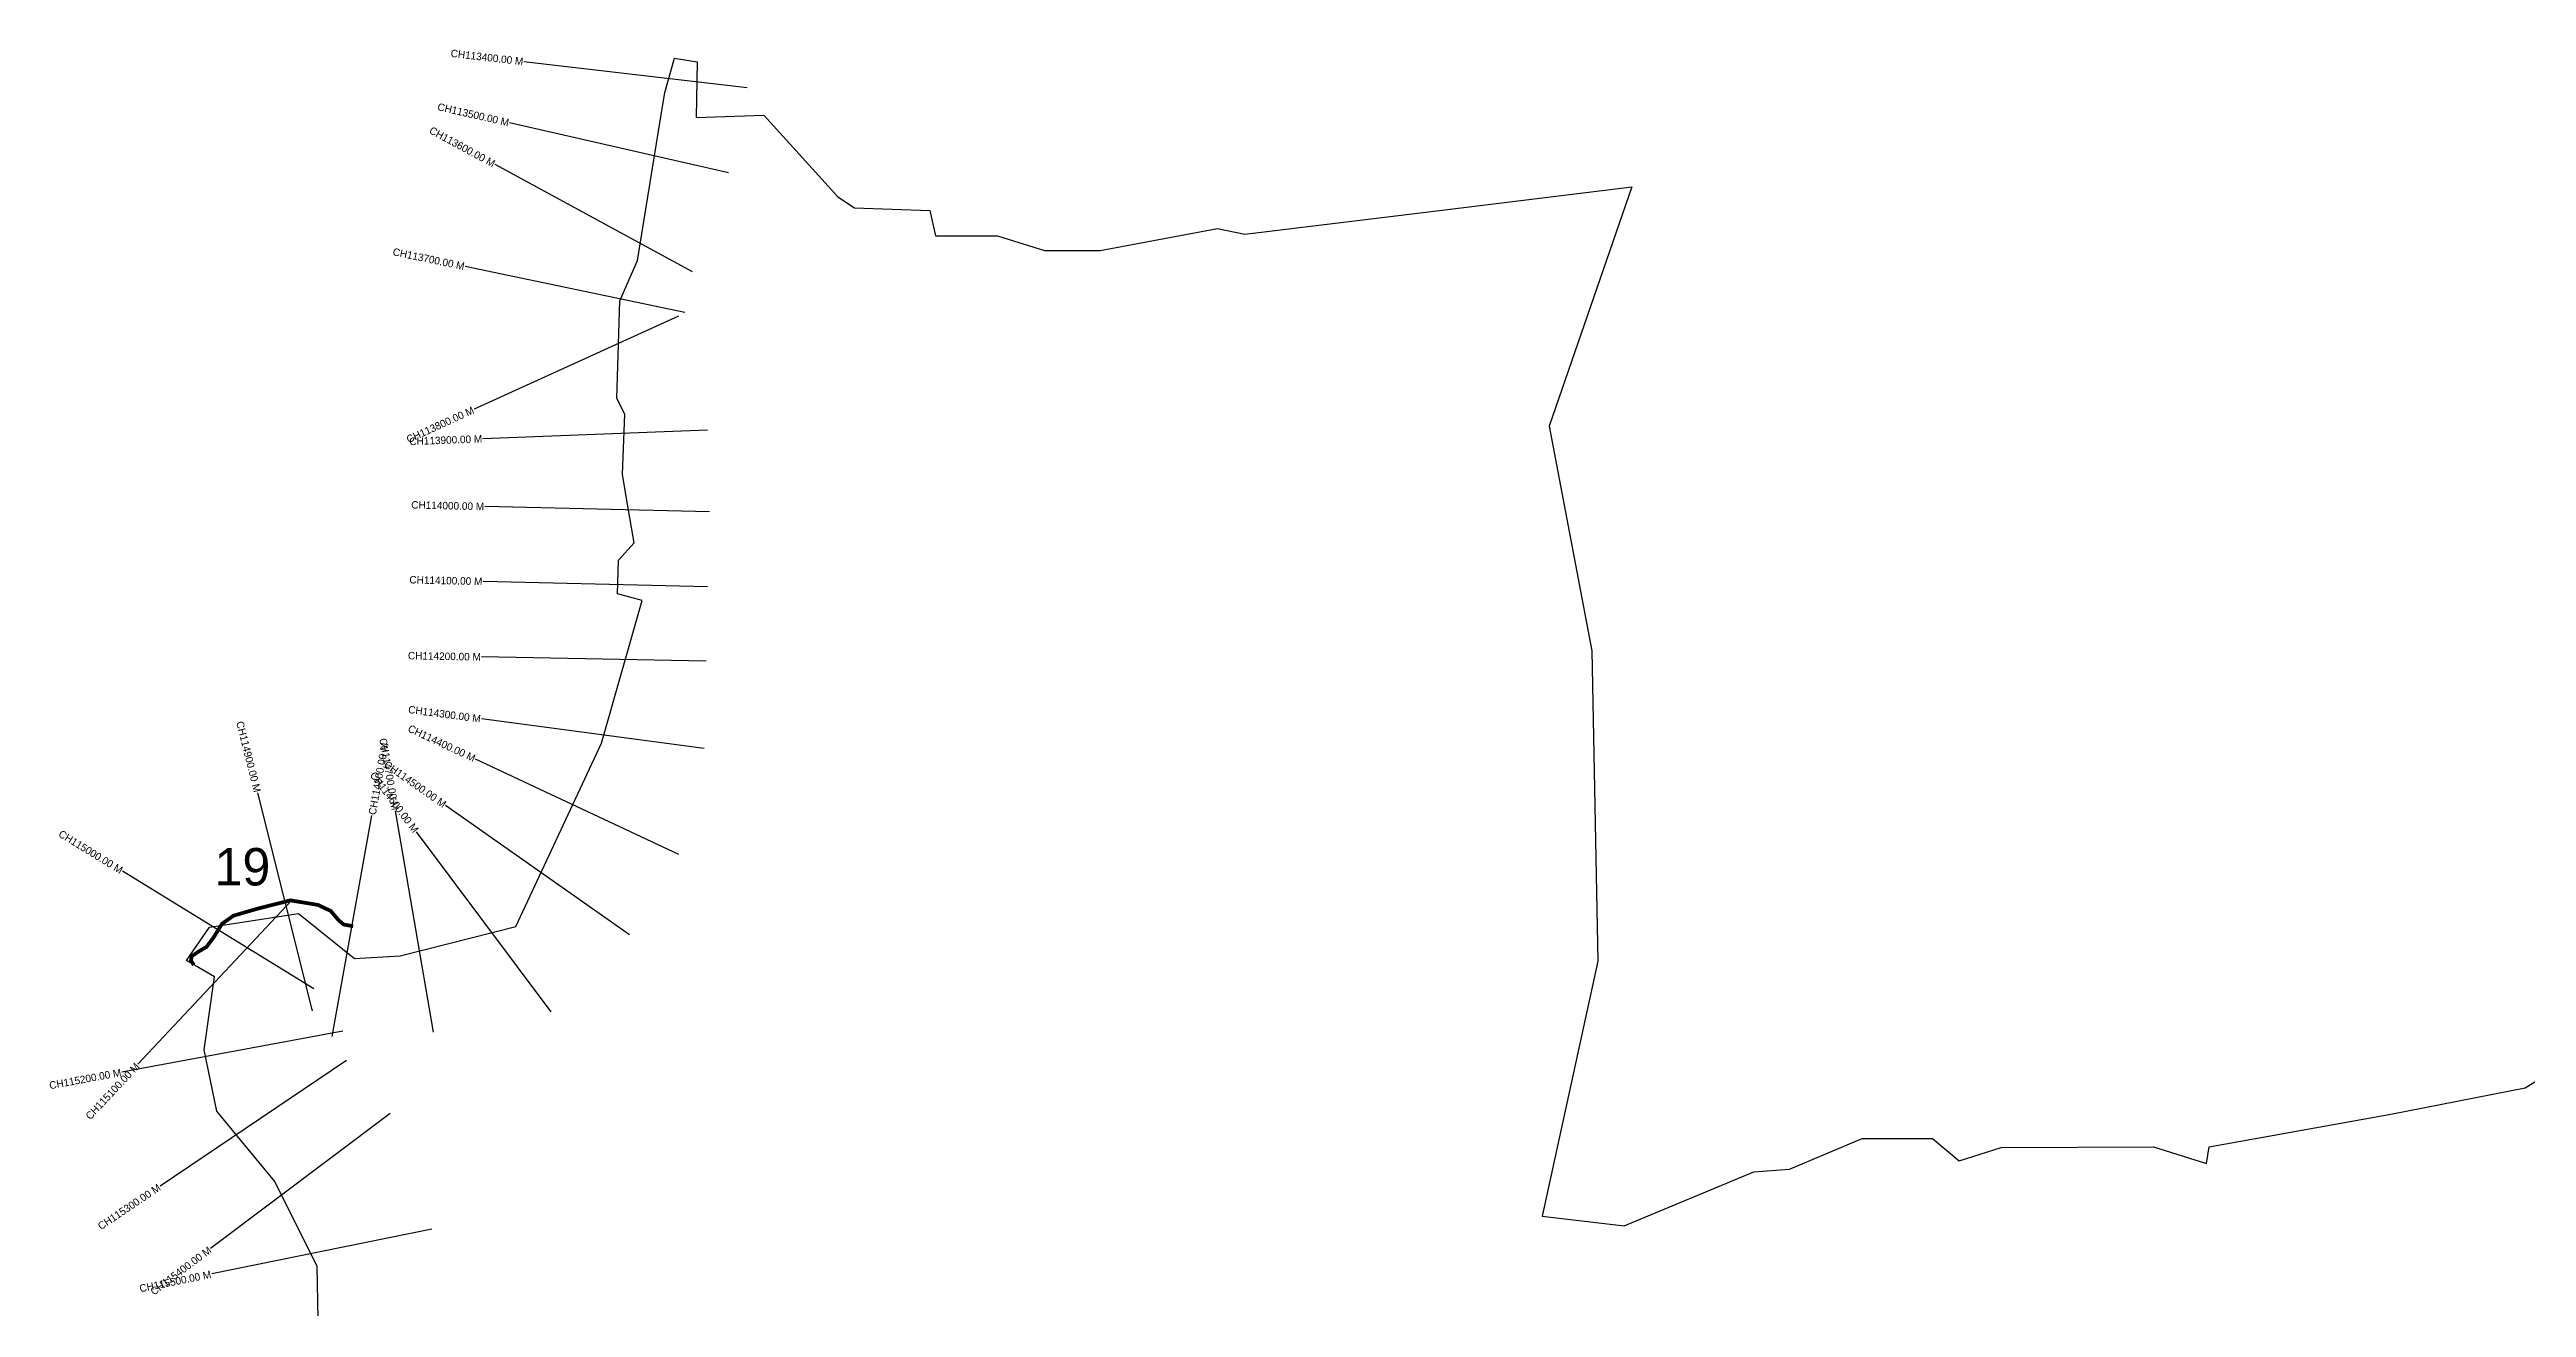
# Model space of a CAD drawing. Header units: metres. Extents: x 266375 to 272991, y 2129469 to 2134399.
# Drawn here: x 266375 to 269683, y 2132720 to 2134399 of the extents above; entities that cross this region are included whole.
import ezdxf
from ezdxf.enums import TextEntityAlignment as Align

# ---------------------------------------------------------------- set-up
doc = ezdxf.new("R2010")
doc.units = ezdxf.units.M
for name, color, linetype in [('CS', 134, 'Continuous'), ('CSMark', 6, 'Continuous'), ('UNPROTECTED', 10, 'Continuous')]:
    doc.layers.add(name, color=color, linetype=linetype)

msp = doc.modelspace()

# ---------------------------------------------------------------- linework, layer by layer
at = {"color": 6}
for points in [[(266736, 2132588.6), (266732.6, 2132774.1), (266676.1, 2132887.6), (266598.5, 2132981.6), (266581.4, 2133063.5), (266595.6, 2133161), (266558.2, 2133182.8), (266588.5, 2133227.4), (266707.5, 2133245.4), (266782.3, 2133185.3), (266843.5, 2133189.1), (266998, 2133228.3), (267112.2, 2133473), (267166.4, 2133663.3), (267133.6, 2133672.2), (267135, 2133717.5), (267156, 2133740.4), (267146.7, 2133794.2), (267140.1, 2133832.4), (267143.5, 2133912.5), (267132.5, 2133933.4), (267136.5, 2134063.8), (267160.5, 2134117.3), (267188.5, 2134290.2), (267196.9, 2134341.8), (267209.5, 2134387.6)], [(267209.5, 2134387.6), (267240.2, 2134382.8), (267238.7, 2134308.6), (267329.1, 2134311.4), (267427.9, 2134202.5), (267450.3, 2134187.9), (267550.9, 2134184.2), (267558.5, 2134150.4), (267641.3, 2134150.3), (267703.7, 2134131), (267778, 2134130.9), (267935, 2134160.3), (267971.3, 2134152.7), (268216.9, 2134182.7), (268488.3, 2134215.9), (268377.8, 2133896.4), (268434.8, 2133596.2), (268442.7, 2133181.8), (268368.6, 2132841.4), (268477.8, 2132828.6), (268651.2, 2132900.5), (268698.6, 2132904.1), (268795.8, 2132945.1), (268889.8, 2132945.2), (268925.6, 2132915.4), (268981.7, 2132932.9), (269184.8, 2132934.2), (269255.6, 2132911.6), (269259.3, 2132933.8), (269501.7, 2132977.5), (269681.3, 2133012.7), (269778, 2133073)]]:
    msp.add_lwpolyline(points, dxfattribs=at)
at = {"layer": 'CS'}
for p, q in [((267306.6, 2134348), (267008.7, 2134383)), ((267281.9, 2134234.6), (266989.4, 2134301.3)), ((267233.6, 2134102.4), (266970, 2134245.5)), ((267223.7, 2134048.1), (266930.1, 2134109.4)), ((267215, 2134043.3), (266942, 2133918.8)), ((267253.6, 2133891), (266953.9, 2133879.6)), ((267256.4, 2133781.7), (266956.5, 2133789)), ((267254, 2133681.8), (266954.1, 2133689)), ((267252.1, 2133582.7), (266952.1, 2133588.1)), ((267249.2, 2133465.7), (266951.8, 2133505.3)), ((267215.3, 2133324.3), (266943.8, 2133451.8)), ((266726.2, 2133115.8), (266653.1, 2133406.7)), ((266752.6, 2133081.2), (266805.6, 2133376.5)), ((266888, 2133087.1), (266837.1, 2133382.7)), ((267149.6, 2133217.3), (266904, 2133389.6)), ((267045.2, 2133114.3), (266865.3, 2133354.4)), ((266728.1, 2133144.9), (266472.4, 2133301.9)), ((266698.6, 2133263.2), (266493.2, 2133044.6)), ((266766.6, 2133088.3), (266471.6, 2133033.7)), ((266771.5, 2133049.2), (266522.6, 2132881.7)), ((266830.1, 2132978.3), (266590.2, 2132798.3)), ((266885.7, 2132823.9), (266591.7, 2132764.2))]:
    msp.add_line(p, q, dxfattribs=at)
at = {"layer": 'UNPROTECTED', "const_width": 5, "flags": 128}
msp.add_lwpolyline([(266780.6, 2133228.6), (266768.1, 2133230.8), (266761.1, 2133236.6), (266750.6, 2133249), (266733.6, 2133257), (266696.7, 2133263.1), (266652.4, 2133251.9), (266620.7, 2133242.6), (266605.4, 2133231.8), (266594.2, 2133213.6), (266584.6, 2133200.8), (266575.7, 2133195.7), (266565.1, 2133188.7), (266563.9, 2133182.9), (266567.7, 2133176.9)], dxfattribs=at)

# ---------------------------------------------------------------- texts
at = {"insert": (266595.5, 2133333), "char_height": 50, "attachment_point": 1}
msp.add_mtext_dynamic_manual_height_columns('19', width=70.183, gutter_width=1, heights=[0], dxfattribs=at)
at = {"layer": 'CSMark'}
for s, rotation, p in [('CH113400.00 M', 353.3047, (267007.7, 2134383.1)), ('CH113500.00 M', 347.1529, (266988.5, 2134301.5)), ('CH113600.00 M', 331.4929, (266969.1, 2134246)), ('CH113700.00 M', 348.1959, (266929.1, 2134109.6)), ('CH113800.00 M', 24.5199, (266941.1, 2133918.4)), ('CH113900.00 M', 2.179, (266952.9, 2133879.6)), ('CH114000.00 M', 358.6162, (266955.5, 2133789)), ('CH114100.00 M', 358.6162, (266953.1, 2133689)), ('CH114200.00 M', 358.9591, (266951.1, 2133588.2)), ('CH114300.00 M', 352.4186, (266950.8, 2133505.4)), ('CH114900.00 M', 284.1052, (266652.8, 2133407.7)), ('CH114400.00 M', 334.8493, (266942.9, 2133452.2)), ('CH114700.00 M', 279.7686, (266836.9, 2133383.7)), ('CH114600.00 M', 306.847, (266864.7, 2133355.2)), ('CH114500.00 M', 324.9443, (266903.2, 2133390.2)), ('CH115000.00 M', 328.4577, (266471.6, 2133302.4)), ('CH115200.00 M', 10.4963, (266470.6, 2133033.5)), ('CH115100.00 M', 46.7829, (266492.5, 2133043.8)), ('CH115300.00 M', 33.9395, (266521.8, 2132881.1)), ('CH115400.00 M', 36.8887, (266589.4, 2132797.7)), ('CH115500.00 M', 11.4618, (266590.7, 2132764))]:
    msp.add_text(s, height=10, rotation=rotation, dxfattribs=at).set_placement(p, align=Align.MIDDLE_RIGHT)
msp.add_text('CH114800.00 M', height=10, rotation=79.8197, dxfattribs=at).set_placement((266805.8, 2133377.5), align=Align.MIDDLE_LEFT)

doc.saveas('drawing.dxf')
